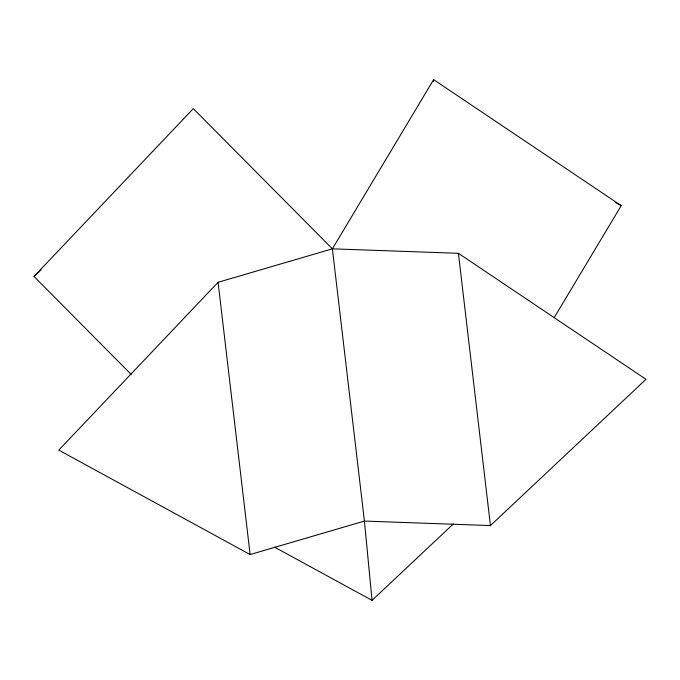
<?xml version="1.0" encoding="UTF-8"?>
<svg xmlns="http://www.w3.org/2000/svg" width="680" height="680" viewBox="0 0 680 680"><rect width="100%" height="100%" fill="white"/><g stroke="black" fill="none" stroke-linecap="round" stroke-linejoin="round"><path stroke-width="1.02" d="M433.271 81.702L433.627 79.645L621.214 205.641L554.268 317.526M274.533 547.128L372.053 600.355L364.421 521.075L332.384 248.829L433.627 79.645M131.214 374.442L34 276.454L193.298 108.63L332.384 248.829L458.413 253.317L646 379.312L490.45 525.572L364.421 521.075L250.121 554.548L58.786 450.126L218.084 282.302L332.384 248.829M34 276.454L40.961 269.909M372.053 600.355L453.313 523.948M615.638 202.597L621.214 205.641M458.413 253.317L490.45 525.572M218.084 282.302L250.121 554.548"/></g></svg>
